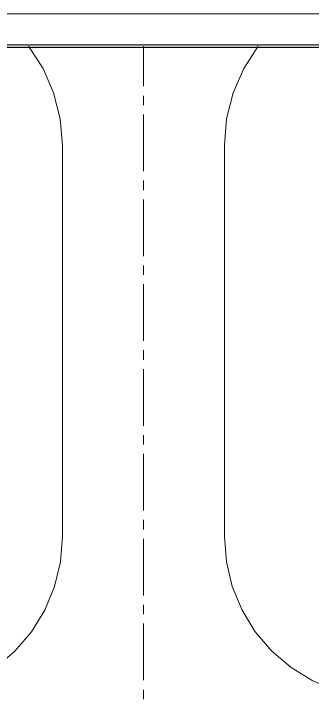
# Model space of a CAD drawing. Header units: millimetres. Extents: x 261 to 114907, y 32 to 1998430.
# Drawn here: x 53020 to 64074, y 1972882 to 1998430 of the extents above; entities that cross this region are included whole.
import ezdxf

# ---------------------------------------------------------------- set-up
doc = ezdxf.new("R2010")
doc.units = ezdxf.units.MM

msp = doc.modelspace()

# ---------------------------------------------------------------- hatches: boundary and pattern name
h = msp.add_hatch(color=0)
h.dxf.hatch_style = 2
h.paths.add_polyline_path([(113757, 1997279), (113657, 1997179), (17014, 1997179), (16914, 1997279)])

# ---------------------------------------------------------------- linework, layer by layer
at = {"color": 0, "lineweight": 0}
for points in [[(114907, 1927133), (114907, 1998430), (13963, 1998430), (13963, 1927133)], [(113757, 1997279), (113657, 1997179), (17014, 1997179), (16914, 1997279)]]:
    msp.add_lwpolyline(points, close=True, dxfattribs=at)
for points in [[(54819, 1993560), (54738, 1994543), (54497, 1995499), (54103, 1996402), (53567, 1997229)], [(57819, 1997229), (57819, 1995742)], [(62073, 1997229), (61536, 1996402), (61142, 1995499), (60901, 1994543), (60820, 1993560)], [(57819, 1995392), (57819, 1995043)], [(57819, 1994694), (57819, 1992598)], [(54819, 1993560), (54819, 1979057)], [(60820, 1993560), (60820, 1979057)], [(57819, 1992248), (57819, 1991899)], [(57819, 1991550), (57819, 1989454)], [(57819, 1989104), (57819, 1988755)], [(57819, 1988406), (57819, 1986310)], [(57819, 1985960), (57819, 1985611)], [(57819, 1985262), (57819, 1983166)], [(57819, 1982816), (57819, 1982467)], [(57819, 1982118), (57819, 1980022)], [(57819, 1979672), (57819, 1979323)], [(48818, 1973056), (49756, 1973129), (50672, 1973349), (51542, 1973710), (52345, 1974201), (53061, 1974813), (53673, 1975530), (54165, 1976332), (54525, 1977202), (54745, 1978118), (54819, 1979057)], [(57819, 1978974), (57819, 1976878)], [(60820, 1979057), (60894, 1978118), (61114, 1977202), (61474, 1976332), (61967, 1975530), (62578, 1974813), (63294, 1974201), (64097, 1973710), (64967, 1973349), (65883, 1973129), (66822, 1973056)], [(57819, 1976528), (57819, 1976179)], [(57819, 1975830), (57819, 1973734)], [(57819, 1973384), (57819, 1973035)]]:
    msp.add_lwpolyline(points, dxfattribs=at)

doc.saveas('drawing.dxf')
